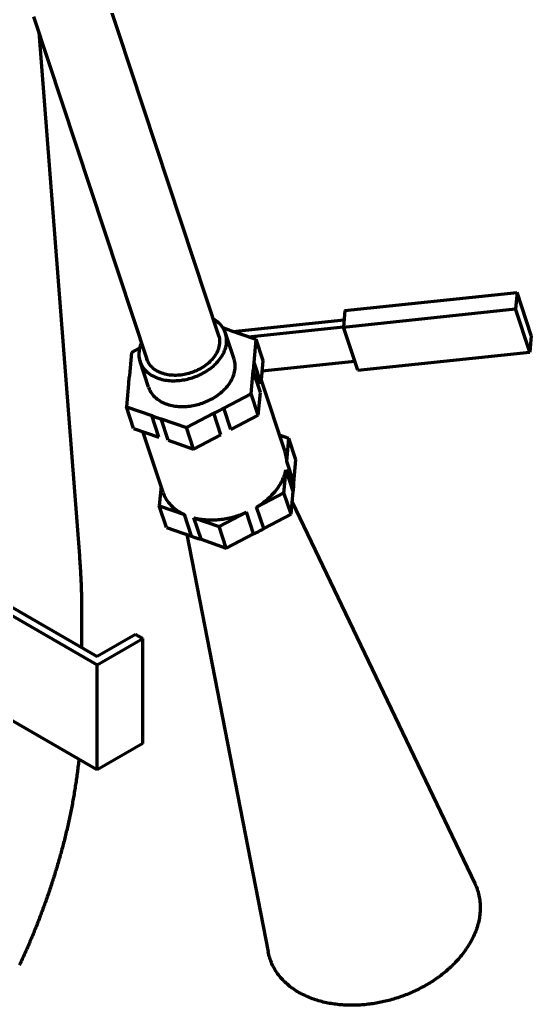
# Model space of a CAD drawing. Header units: millimetres. Extents: x 0 to 2382, y 0 to 420.
# Drawn here: x 358.7 to 374.61, y 55.41 to 86.09 of the extents above; entities that cross this region are included whole.
import ezdxf

# ---------------------------------------------------------------- set-up
doc = ezdxf.new("R2010")
doc.units = ezdxf.units.MM
doc.layers.add('01-VISIBLE', color=7, linetype='CONTINUOUS', lineweight=70)

msp = doc.modelspace()

# ---------------------------------------------------------------- linework, layer by layer
at = {"layer": '01-VISIBLE'}
for p, q in [((361.358, 86.925), (364.885, 76.259)), ((359.126, 86.187), (362.653, 75.522)), ((359.289, 85.695), (360.555, 69.4)), ((368.814, 77.037), (374.165, 77.6)), ((374.165, 77.6), (374.118, 77.085)), ((374.608, 76.26), (374.165, 77.6)), ((368.767, 76.522), (374.118, 77.085)), ((368.814, 77.037), (368.767, 76.522)), ((374.561, 75.745), (374.118, 77.085)), ((365.326, 76.386), (368.788, 76.75)), ((366.049, 76.136), (365.264, 76.407)), ((365.811, 76.218), (368.768, 76.529)), ((369.21, 75.182), (368.767, 76.522)), ((365.364, 75.526), (365.098, 76.33)), ((365.985, 75.423), (366.049, 76.136)), ((366.27, 75.466), (366.049, 76.136)), ((374.608, 76.26), (374.561, 75.745)), ((362.425, 75.86), (362.173, 75.729)), ((362.173, 75.729), (362.109, 75.015)), ((366.206, 74.753), (366.27, 75.466)), ((366.242, 75.154), (369.12, 75.457)), ((369.21, 75.182), (374.561, 75.745)), ((362.706, 74.647), (362.44, 75.451)), ((365.896, 74.445), (365.961, 75.158)), ((366.182, 74.488), (365.961, 75.158)), ((366.206, 74.753), (365.985, 75.423)), ((366.953, 72.633), (366.216, 74.861)), ((362.085, 74.75), (362.021, 74.037)), ((365.047, 74.002), (365.896, 74.445)), ((366.118, 73.775), (365.896, 74.445)), ((366.118, 73.775), (366.182, 74.488)), ((362.021, 74.037), (362.805, 73.767)), ((362.242, 73.367), (362.021, 74.037)), ((365.269, 73.332), (365.047, 74.002)), ((363.027, 73.097), (362.805, 73.767)), ((363.319, 72.996), (363.097, 73.666)), ((363.097, 73.666), (363.882, 73.395)), ((363.882, 73.395), (364.731, 73.838)), ((364.953, 73.168), (364.731, 73.838)), ((365.269, 73.332), (366.118, 73.775)), ((362.242, 73.367), (363.027, 73.097)), ((364.104, 72.725), (363.882, 73.395)), ((363.155, 71.377), (362.53, 73.268)), ((364.104, 72.725), (364.953, 73.168)), ((367.068, 73.055), (366.78, 73.154)), ((367.003, 72.342), (367.068, 73.055)), ((367.289, 72.385), (367.068, 73.055)), ((363.319, 72.996), (364.104, 72.725)), ((367.225, 71.672), (367.003, 72.342)), ((367.225, 71.672), (367.289, 72.385)), ((366.915, 71.363), (366.98, 72.077)), ((367.201, 71.407), (366.98, 72.077)), ((363.094, 71.561), (363.039, 70.956)), ((352.236, 71.394), (361.11, 66.271)), ((366.066, 70.921), (366.915, 71.363)), ((367.137, 70.694), (366.915, 71.363)), ((367.137, 70.694), (367.201, 71.407)), ((352.236, 71.133), (361.11, 66.01)), ((363.039, 70.956), (363.824, 70.685)), ((363.261, 70.286), (363.039, 70.956)), ((366.287, 70.251), (366.066, 70.921)), ((367.17, 71.068), (372.852, 59.208)), ((364.046, 70.015), (363.824, 70.685)), ((364.338, 69.915), (364.116, 70.585)), ((364.116, 70.585), (364.901, 70.314)), ((364.901, 70.314), (365.75, 70.756)), ((365.972, 70.087), (365.75, 70.756)), ((366.287, 70.251), (367.137, 70.694)), ((363.261, 70.286), (364.046, 70.015)), ((365.123, 69.644), (364.901, 70.314)), ((363.898, 70.066), (366.422, 57.082)), ((365.123, 69.644), (365.972, 70.087)), ((364.338, 69.915), (365.123, 69.644)), ((361.11, 62.744), (352.236, 67.867)), ((360.623, 67.601), (360.623, 66.552)), ((362.298, 66.957), (361.11, 66.271)), ((362.298, 66.957), (362.524, 66.826)), ((361.11, 66.01), (362.524, 66.826)), ((362.524, 63.56), (362.524, 66.826)), ((361.11, 62.744), (361.11, 66.01)), ((362.524, 63.56), (361.11, 62.744))]:
    msp.add_line(p, q, dxfattribs=at)
for points in [[(365.098, 76.33), (365.079, 76.381), (365.056, 76.43), (365.03, 76.478), (365, 76.523), (364.966, 76.566), (364.93, 76.607), (364.891, 76.645), (364.85, 76.68), (364.807, 76.713), (364.762, 76.744), (364.715, 76.772)], [(365.264, 76.407), (365.224, 76.424), (365.184, 76.44), (365.143, 76.456), (365.102, 76.47), (365.06, 76.483), (365.019, 76.495)], [(364.885, 76.259), (364.898, 76.211), (364.908, 76.161), (364.913, 76.111), (364.915, 76.061), (364.912, 76.011), (364.906, 75.961), (364.896, 75.911), (364.882, 75.863), (364.866, 75.815), (364.846, 75.768), (364.824, 75.723), (364.8, 75.679), (364.773, 75.636), (364.744, 75.595), (364.714, 75.555), (364.681, 75.516), (364.647, 75.479), (364.612, 75.443), (364.575, 75.409), (364.536, 75.376), (364.497, 75.345), (364.456, 75.315), (364.415, 75.286), (364.373, 75.259), (364.329, 75.233), (364.285, 75.209), (364.24, 75.186), (364.195, 75.164), (364.148, 75.144), (364.102, 75.125), (364.054, 75.108), (364.006, 75.092), (363.958, 75.078), (363.909, 75.065), (363.86, 75.054), (363.811, 75.044), (363.761, 75.035), (363.711, 75.029), (363.661, 75.024), (363.611, 75.02), (363.56, 75.018), (363.51, 75.018), (363.459, 75.02), (363.409, 75.024), (363.359, 75.029), (363.309, 75.037), (363.26, 75.046), (363.21, 75.058), (363.162, 75.072), (363.114, 75.088), (363.067, 75.106), (363.021, 75.127), (362.977, 75.15), (362.933, 75.176), (362.892, 75.204), (362.852, 75.235), (362.815, 75.269), (362.78, 75.305), (362.747, 75.344), (362.718, 75.386), (362.693, 75.429), (362.671, 75.474), (362.653, 75.522)], [(363.676, 74.861), (363.726, 74.867), (363.775, 74.874), (363.825, 74.883), (363.874, 74.893), (363.923, 74.904), (363.972, 74.916), (364.02, 74.93), (364.068, 74.944), (364.115, 74.96), (364.162, 74.978), (364.209, 74.996), (364.255, 75.016), (364.301, 75.036), (364.346, 75.058), (364.39, 75.082), (364.434, 75.106), (364.477, 75.131), (364.52, 75.158), (364.562, 75.186), (364.603, 75.215), (364.643, 75.245), (364.682, 75.276), (364.72, 75.309), (364.757, 75.343), (364.793, 75.378), (364.828, 75.414), (364.861, 75.451), (364.894, 75.489), (364.924, 75.529), (364.954, 75.57), (364.981, 75.612), (365.007, 75.655), (365.031, 75.699), (365.052, 75.744), (365.072, 75.79), (365.089, 75.837), (365.104, 75.885), (365.116, 75.934), (365.125, 75.983), (365.131, 76.033), (365.134, 76.083), (365.134, 76.133), (365.13, 76.183), (365.123, 76.233), (365.112, 76.282), (365.098, 76.33)], [(362.484, 76.034), (362.463, 75.984), (362.445, 75.932), (362.43, 75.88), (362.418, 75.827), (362.41, 75.773), (362.405, 75.719), (362.404, 75.665), (362.407, 75.61), (362.414, 75.556), (362.425, 75.503), (362.44, 75.451)], [(363.942, 74.057), (363.992, 74.063), (364.041, 74.07), (364.091, 74.079), (364.14, 74.089), (364.189, 74.1), (364.237, 74.112), (364.286, 74.126), (364.334, 74.141), (364.381, 74.157), (364.428, 74.174), (364.475, 74.192), (364.521, 74.212), (364.567, 74.233), (364.612, 74.255), (364.656, 74.278), (364.7, 74.302), (364.743, 74.328), (364.786, 74.354), (364.827, 74.382), (364.868, 74.411), (364.908, 74.441), (364.948, 74.473), (364.986, 74.505), (365.023, 74.539), (365.059, 74.574), (365.094, 74.61), (365.127, 74.647), (365.159, 74.685), (365.19, 74.725), (365.219, 74.766), (365.247, 74.808), (365.273, 74.851), (365.296, 74.895), (365.318, 74.94), (365.338, 74.986), (365.355, 75.033), (365.37, 75.081), (365.382, 75.13), (365.391, 75.179), (365.397, 75.229), (365.4, 75.279), (365.399, 75.329), (365.396, 75.379), (365.389, 75.429), (365.378, 75.478), (365.364, 75.526)], [(362.44, 75.451), (362.457, 75.403), (362.479, 75.357), (362.503, 75.312), (362.53, 75.269), (362.561, 75.228), (362.594, 75.189), (362.629, 75.153), (362.667, 75.118), (362.706, 75.086), (362.747, 75.056), (362.79, 75.029), (362.834, 75.003), (362.88, 74.98), (362.926, 74.959), (362.973, 74.94), (363.021, 74.923), (363.07, 74.907), (363.119, 74.894), (363.169, 74.883), (363.219, 74.873), (363.269, 74.866), (363.32, 74.86), (363.371, 74.855), (363.422, 74.852), (363.473, 74.851), (363.523, 74.851), (363.574, 74.853), (363.625, 74.856), (363.676, 74.861)], [(365.961, 75.158), (365.969, 75.202), (365.975, 75.246), (365.98, 75.29), (365.984, 75.334), (365.985, 75.379), (365.985, 75.423)], [(362.109, 75.015), (362.101, 74.972), (362.094, 74.928), (362.089, 74.884), (362.086, 74.839), (362.084, 74.795), (362.085, 74.75)], [(362.706, 74.647), (362.723, 74.599), (362.744, 74.553), (362.769, 74.508), (362.796, 74.465), (362.827, 74.424), (362.86, 74.386), (362.895, 74.349), (362.932, 74.314), (362.972, 74.282), (363.013, 74.252), (363.056, 74.225), (363.1, 74.199), (363.145, 74.176), (363.192, 74.155), (363.239, 74.136), (363.287, 74.119), (363.336, 74.104), (363.385, 74.09), (363.435, 74.079), (363.485, 74.07), (363.535, 74.062), (363.586, 74.056), (363.636, 74.051), (363.687, 74.049), (363.738, 74.047), (363.789, 74.048), (363.84, 74.049), (363.891, 74.052), (363.942, 74.057)], [(364.731, 73.838), (364.778, 73.859), (364.824, 73.881), (364.869, 73.903), (364.914, 73.927), (364.959, 73.951), (365.003, 73.976), (365.047, 74.002)], [(362.805, 73.767), (362.853, 73.746), (362.901, 73.727), (362.949, 73.71), (362.998, 73.694), (363.047, 73.679), (363.097, 73.666)], [(367.003, 72.342), (367.001, 72.391), (366.996, 72.44), (366.989, 72.489), (366.979, 72.538), (366.967, 72.586), (366.953, 72.633)], [(366.066, 70.921), (366.109, 70.948), (366.151, 70.975), (366.193, 71.003), (366.234, 71.033), (366.275, 71.062), (366.315, 71.093), (366.354, 71.125), (366.393, 71.157), (366.43, 71.191), (366.468, 71.225), (366.504, 71.26), (366.54, 71.296), (366.574, 71.332), (366.608, 71.37), (366.641, 71.408), (366.673, 71.447), (366.703, 71.487), (366.733, 71.528), (366.761, 71.57), (366.789, 71.612), (366.815, 71.656), (366.839, 71.7), (366.863, 71.744), (366.884, 71.79), (366.905, 71.836), (366.923, 71.883), (366.94, 71.931), (366.955, 71.979), (366.968, 72.027), (366.98, 72.077)], [(367.201, 71.407), (367.209, 71.45), (367.216, 71.494), (367.221, 71.539), (367.224, 71.583), (367.225, 71.627), (367.225, 71.672)], [(363.155, 71.377), (363.172, 71.328), (363.193, 71.28), (363.215, 71.233), (363.24, 71.187), (363.268, 71.143), (363.297, 71.1), (363.329, 71.058), (363.362, 71.018), (363.397, 70.98), (363.434, 70.943), (363.473, 70.908), (363.513, 70.874), (363.554, 70.842), (363.597, 70.812), (363.64, 70.783), (363.685, 70.756), (363.731, 70.731), (363.777, 70.707), (363.824, 70.685)], [(364.116, 70.585), (364.165, 70.573), (364.215, 70.562), (364.265, 70.553), (364.315, 70.545), (364.365, 70.538), (364.415, 70.532), (364.466, 70.528), (364.516, 70.524), (364.567, 70.522), (364.617, 70.521), (364.668, 70.52), (364.719, 70.521), (364.769, 70.523), (364.82, 70.526), (364.87, 70.53), (364.921, 70.535)], [(364.921, 70.535), (364.971, 70.54), (365.022, 70.547), (365.072, 70.555), (365.122, 70.563), (365.171, 70.573), (365.221, 70.583), (365.27, 70.595), (365.32, 70.607), (365.369, 70.62), (365.417, 70.634), (365.466, 70.649), (365.514, 70.665), (365.562, 70.681), (365.609, 70.699), (365.657, 70.717), (365.704, 70.736), (365.75, 70.756)], [(365.972, 70.087), (366.018, 70.107), (366.064, 70.129), (366.11, 70.152), (366.155, 70.175), (366.2, 70.2), (366.244, 70.225), (366.287, 70.251)], [(364.046, 70.015), (364.093, 69.995), (364.141, 69.976), (364.19, 69.959), (364.238, 69.943), (364.288, 69.928), (364.338, 69.915)], [(360.555, 69.4), (360.559, 69.35), (360.562, 69.301), (360.566, 69.251), (360.57, 69.201), (360.573, 69.151), (360.576, 69.101), (360.579, 69.051), (360.582, 69.001), (360.585, 68.951), (360.588, 68.901), (360.591, 68.851), (360.593, 68.801), (360.596, 68.751), (360.598, 68.701), (360.6, 68.651), (360.603, 68.601), (360.605, 68.551), (360.607, 68.501), (360.608, 68.451), (360.61, 68.401), (360.612, 68.351), (360.613, 68.301), (360.615, 68.251), (360.616, 68.201), (360.617, 68.151), (360.618, 68.101), (360.619, 68.051), (360.62, 68.001), (360.621, 67.951), (360.621, 67.901), (360.622, 67.851), (360.622, 67.801), (360.623, 67.751), (360.623, 67.701), (360.623, 67.651), (360.623, 67.601)], [(360.539, 63.073), (360.534, 63.024), (360.528, 62.974), (360.522, 62.924), (360.517, 62.875), (360.511, 62.825), (360.505, 62.775), (360.498, 62.726), (360.492, 62.676), (360.486, 62.627), (360.479, 62.577), (360.472, 62.527), (360.465, 62.478), (360.458, 62.428), (360.451, 62.379), (360.443, 62.33), (360.436, 62.28), (360.428, 62.231), (360.42, 62.181), (360.413, 62.132), (360.404, 62.083), (360.396, 62.033), (360.388, 61.984), (360.379, 61.935), (360.371, 61.885), (360.362, 61.836), (360.353, 61.787), (360.344, 61.738), (360.335, 61.689), (360.326, 61.64), (360.316, 61.59), (360.306, 61.541), (360.297, 61.492), (360.287, 61.443), (360.277, 61.394), (360.267, 61.345), (360.257, 61.296), (360.246, 61.248), (360.236, 61.199), (360.225, 61.15), (360.214, 61.101), (360.203, 61.052), (360.192, 61.003), (360.181, 60.955), (360.17, 60.906), (360.159, 60.857), (360.147, 60.809), (360.136, 60.76), (360.124, 60.711), (360.112, 60.663), (360.1, 60.614), (360.088, 60.566), (360.076, 60.517), (360.063, 60.469), (360.051, 60.42), (360.038, 60.372), (360.025, 60.324), (360.012, 60.275), (360, 60.227), (359.986, 60.179), (359.973, 60.131), (359.96, 60.082), (359.946, 60.034), (359.933, 59.986), (359.919, 59.938), (359.905, 59.89), (359.892, 59.842), (359.877, 59.794), (359.863, 59.746), (359.849, 59.698), (359.835, 59.65), (359.82, 59.602), (359.806, 59.554), (359.791, 59.507), (359.776, 59.459), (359.761, 59.411), (359.746, 59.363), (359.731, 59.316), (359.716, 59.268), (359.7, 59.221), (359.685, 59.173), (359.669, 59.126), (359.654, 59.078), (359.638, 59.031), (359.622, 58.983), (359.606, 58.936), (359.59, 58.889), (359.573, 58.841), (359.557, 58.794), (359.541, 58.747), (359.524, 58.7), (359.507, 58.653), (359.491, 58.605), (359.474, 58.558), (359.457, 58.511), (359.44, 58.464), (359.422, 58.417), (359.405, 58.37), (359.388, 58.324), (359.37, 58.277), (359.352, 58.23), (359.335, 58.183), (359.317, 58.137), (359.299, 58.09), (359.281, 58.043), (359.263, 57.997), (359.245, 57.95), (359.226, 57.904), (359.208, 57.857), (359.189, 57.811), (359.171, 57.764), (359.152, 57.718), (359.133, 57.672), (359.114, 57.625), (359.095, 57.579), (359.076, 57.533), (359.057, 57.487), (359.037, 57.441), (359.018, 57.395), (358.998, 57.349), (358.979, 57.303), (358.959, 57.257), (358.939, 57.211), (358.919, 57.165), (358.899, 57.119), (358.879, 57.073), (358.859, 57.028), (358.838, 56.982), (358.818, 56.936), (358.797, 56.891), (358.777, 56.845), (358.756, 56.8), (358.735, 56.754), (358.714, 56.709), (358.693, 56.663)], [(372.852, 59.208), (372.873, 59.162), (372.892, 59.116), (372.911, 59.07), (372.928, 59.022), (372.943, 58.975), (372.957, 58.927), (372.97, 58.878), (372.981, 58.829), (372.991, 58.78), (373, 58.731), (373.007, 58.681), (373.012, 58.631), (373.016, 58.581), (373.019, 58.531), (373.021, 58.481), (373.021, 58.431), (373.019, 58.381), (373.017, 58.331), (373.013, 58.281), (373.007, 58.231), (373.001, 58.181), (372.993, 58.132), (372.984, 58.082), (372.974, 58.033), (372.962, 57.984), (372.95, 57.936), (372.936, 57.887), (372.921, 57.84), (372.906, 57.792), (372.889, 57.745), (372.871, 57.698), (372.852, 57.651), (372.833, 57.605), (372.812, 57.559), (372.79, 57.514), (372.768, 57.469), (372.745, 57.425), (372.72, 57.381), (372.696, 57.337), (372.67, 57.294), (372.643, 57.252), (372.616, 57.21), (372.588, 57.168), (372.56, 57.127), (372.531, 57.086), (372.501, 57.046), (372.47, 57.006), (372.439, 56.967), (372.407, 56.928), (372.375, 56.889), (372.342, 56.852), (372.309, 56.814), (372.275, 56.777), (372.24, 56.741), (372.205, 56.705), (372.17, 56.67), (372.134, 56.635), (372.097, 56.6), (372.06, 56.566), (372.023, 56.533), (371.985, 56.5), (371.947, 56.467), (371.908, 56.435), (371.869, 56.404), (371.83, 56.373), (371.79, 56.342), (371.75, 56.312), (371.71, 56.283), (371.669, 56.253), (371.628, 56.225), (371.586, 56.197), (371.544, 56.169), (371.502, 56.142), (371.46, 56.115), (371.417, 56.089), (371.374, 56.063), (371.33, 56.038), (371.287, 56.013), (371.243, 55.989), (371.199, 55.965), (371.154, 55.942), (371.11, 55.919), (371.065, 55.897), (371.02, 55.875), (370.974, 55.853), (370.929, 55.833), (370.883, 55.812), (370.837, 55.792), (370.791, 55.773), (370.744, 55.754), (370.698, 55.735), (370.651, 55.717), (370.604, 55.7), (370.557, 55.683), (370.509, 55.666), (370.462, 55.65), (370.414, 55.635), (370.366, 55.62), (370.318, 55.605), (370.27, 55.591), (370.222, 55.578), (370.173, 55.565), (370.125, 55.553), (370.076, 55.541), (370.027, 55.529), (369.978, 55.518), (369.929, 55.508), (369.88, 55.498), (369.831, 55.489), (369.781, 55.48), (369.732, 55.471), (369.682, 55.464), (369.633, 55.457), (369.583, 55.45), (369.533, 55.444), (369.483, 55.438), (369.434, 55.433), (369.384, 55.429), (369.334, 55.425), (369.284, 55.422), (369.233, 55.419), (369.183, 55.417), (369.133, 55.415), (369.083, 55.414), (369.033, 55.414), (368.983, 55.414), (368.933, 55.415), (368.883, 55.416), (368.832, 55.418), (368.782, 55.421), (368.732, 55.424), (368.682, 55.428), (368.632, 55.433), (368.582, 55.438), (368.533, 55.444), (368.483, 55.451), (368.433, 55.458), (368.384, 55.466), (368.334, 55.474), (368.285, 55.484), (368.236, 55.494), (368.187, 55.505), (368.138, 55.516), (368.09, 55.528), (368.041, 55.541), (367.993, 55.555), (367.945, 55.57), (367.897, 55.585), (367.85, 55.601), (367.802, 55.618), (367.755, 55.635), (367.709, 55.654), (367.663, 55.673), (367.617, 55.693), (367.571, 55.714), (367.526, 55.736), (367.481, 55.759), (367.437, 55.782), (367.393, 55.806), (367.35, 55.832), (367.307, 55.858), (367.265, 55.885), (367.223, 55.913), (367.182, 55.942), (367.142, 55.971), (367.102, 56.002), (367.063, 56.033), (367.025, 56.066), (366.987, 56.099), (366.95, 56.133), (366.915, 56.169), (366.88, 56.205), (366.846, 56.241), (366.813, 56.279), (366.781, 56.318), (366.75, 56.357), (366.72, 56.397), (366.691, 56.439), (366.663, 56.48), (366.637, 56.523), (366.612, 56.566), (366.588, 56.61), (366.565, 56.655), (366.544, 56.701), (366.524, 56.746), (366.505, 56.793), (366.488, 56.84), (366.472, 56.888), (366.457, 56.936), (366.444, 56.984), (366.432, 57.033), (366.422, 57.082)]]:
    msp.add_lwpolyline(points, dxfattribs=at)

doc.saveas('drawing.dxf')
